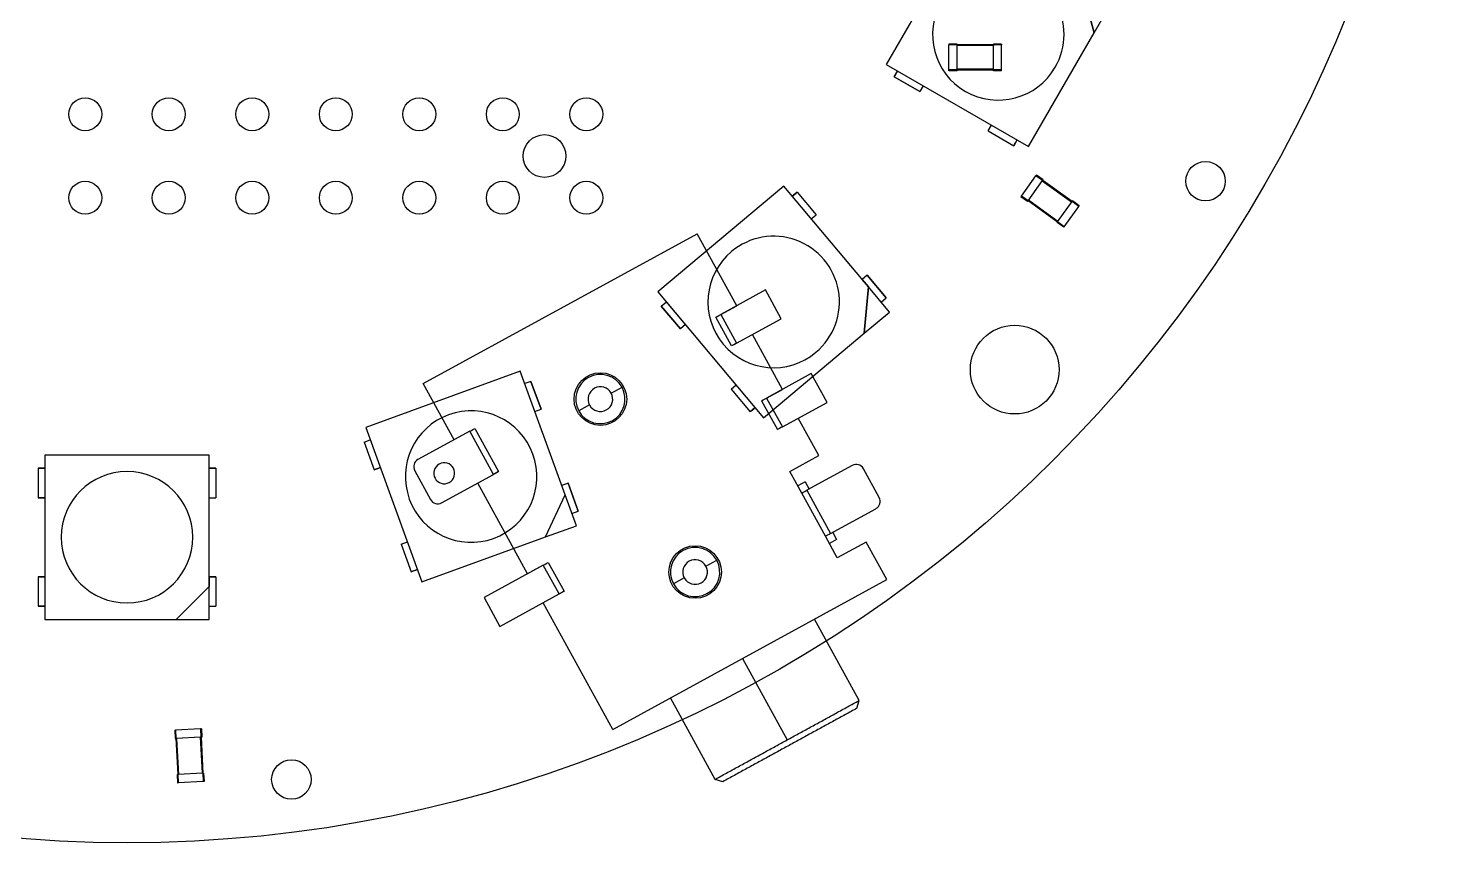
# Model space of a CAD drawing. Extents: x -39.9 to 39.9, y -39.9 to 39.9.
# Drawn here: x -3 to 39.9, y -39.9 to -15.11 of the extents above; entities that cross this region are included whole.
import ezdxf

# ---------------------------------------------------------------- set-up
doc = ezdxf.new("R2010")
doc.units = 0
doc.layers.get('0').update_dxf_attribs({"linetype": 'continuous'})

# ---------------------------------------------------------------- blocks, each defined once
blk = doc.blocks.new('PART__FEATURE011')
at = {"color": 0}
for p, q in [((-2.5, -28.1), (-2.5, -33.1)), ((2.5, -28.1), (-2.5, -28.1)), ((2.5, -32.1), (2.5, -28.1)), ((-2.7, -28.5), (-2.5, -28.5)), ((-2.7, -28.5), (-2.7, -29.4)), ((2.7, -28.5), (2.5, -28.5)), ((2.7, -28.5), (2.7, -29.4)), ((-2.5, -29.4), (-2.7, -29.4)), ((2.5, -29.4), (2.7, -29.4)), ((-2.7, -31.8), (-2.5, -31.8)), ((-2.7, -31.8), (-2.7, -32.7)), ((1.5, -33.1), (2.5, -32.1)), ((2.5, -31.8), (2.5, -32.1)), ((2.7, -31.8), (2.5, -31.8)), ((2.5, -33.1), (2.5, -32.1)), ((2.7, -31.8), (2.7, -32.7)), ((-2.5, -32.7), (-2.7, -32.7)), ((2.5, -32.7), (2.7, -32.7)), ((-2.5, -33.1), (1.5, -33.1)), ((1.5, -33.1), (2.5, -33.1))]:
    blk.add_line(p, q, dxfattribs=at)
for points in [[(-2.5, -28.5), (-2.55, -28.5), (-2.6, -28.5), (-2.65, -28.5), (-2.7, -28.5)], [(2.5, -28.5), (2.55, -28.5), (2.6, -28.5), (2.65, -28.5), (2.7, -28.5)], [(-2.7, -29.4), (-2.65, -29.4), (-2.6, -29.4), (-2.55, -29.4), (-2.5, -29.4)], [(-2.5, -31.8), (-2.55, -31.8), (-2.6, -31.8), (-2.65, -31.8), (-2.7, -31.8)], [(2.5, -31.8), (2.55, -31.8), (2.6, -31.8), (2.65, -31.8), (2.7, -31.8)], [(-2.7, -32.7), (-2.65, -32.7), (-2.6, -32.7), (-2.55, -32.7), (-2.5, -32.7)]]:
    blk.add_lwpolyline(points, dxfattribs=at)
for start, end in [(90, -90), (-90, 90)]:
    blk.add_arc((0, -30.6), 2, start, end, dxfattribs=at)
blk = doc.blocks.new('PART__FEATURE020')
at = {"color": 0}
for p, q in [((25.25, -15.595), (25, -15.595)), ((25.25, -15.595), (25, -15.595)), ((25, -16.38), (25, -15.62)), ((25.25, -15.62), (25, -15.62)), ((26.35, -15.615), (25.25, -15.615)), ((26.35, -15.615), (25.25, -15.615)), ((25.25, -16.38), (25.25, -15.62)), ((26.35, -15.64), (25.25, -15.64)), ((26.6, -15.595), (26.35, -15.595)), ((26.6, -15.595), (26.35, -15.595)), ((26.35, -16.38), (26.35, -15.62)), ((26.6, -15.62), (26.35, -15.62)), ((26.35, -16.36), (26.35, -15.64)), ((26.6, -16.38), (26.6, -15.62)), ((25.25, -16.38), (25, -16.38)), ((25.25, -16.405), (25, -16.405)), ((26.35, -16.36), (25.25, -16.36)), ((26.35, -16.385), (25.25, -16.385)), ((26.35, -16.385), (25.25, -16.385)), ((26.6, -16.38), (26.35, -16.38)), ((26.6, -16.405), (26.35, -16.405))]:
    blk.add_line(p, q, dxfattribs=at)
for points in [[(25, -15.595), (25, -15.62)], [(25.25, -15.595), (25.25, -15.62)], [(26.35, -15.595), (26.35, -15.62)], [(26.35, -15.62), (26.35, -15.64)], [(26.6, -15.595), (26.6, -15.62)], [(25, -16.405), (25, -16.38)], [(25.25, -16.405), (25.25, -16.38)], [(26.35, -16.38), (26.35, -16.36)], [(26.35, -16.405), (26.35, -16.38)], [(26.6, -16.405), (26.6, -16.38)]]:
    blk.add_lwpolyline(points, dxfattribs=at)
blk = doc.blocks.new('PART__FEATURE039')
at = {"color": 0}
for p, q in [((19.977, -19.919), (16.147, -23.133)), ((22.549, -22.983), (19.977, -19.919)), ((20.388, -20.097), (20.235, -20.225)), ((20.388, -20.097), (20.966, -20.786)), ((20.813, -20.915), (20.966, -20.786)), ((22.509, -22.625), (22.356, -22.753)), ((22.509, -22.625), (23.087, -23.314)), ((23.087, -23.314), (22.509, -22.625)), ((16.147, -23.133), (19.361, -26.963)), ((22.356, -22.753), (22.549, -22.983)), ((22.356, -22.753), (22.549, -22.983)), ((22.549, -22.983), (22.356, -22.753)), ((22.425, -24.392), (22.549, -22.983)), ((22.549, -22.983), (22.425, -24.392)), ((23.191, -23.749), (22.549, -22.983)), ((16.251, -23.568), (16.404, -23.439)), ((16.251, -23.568), (16.83, -24.257)), ((16.83, -24.257), (16.251, -23.568)), ((16.983, -24.129), (16.404, -23.439)), ((22.934, -23.443), (23.087, -23.314)), ((22.425, -24.392), (23.191, -23.749)), ((16.983, -24.129), (16.83, -24.257)), ((19.361, -26.963), (22.425, -24.392)), ((18.372, -26.096), (18.526, -25.967)), ((18.372, -26.096), (18.951, -26.785)), ((18.372, -26.096), (18.951, -26.785)), ((19.104, -26.657), (18.951, -26.785))]:
    blk.add_line(p, q, dxfattribs=at)
for points in [[(20.235, -20.225), (20.273, -20.193), (20.311, -20.161), (20.349, -20.129), (20.388, -20.097)], [(18.951, -26.785), (18.989, -26.753), (19.027, -26.721), (19.066, -26.689), (19.104, -26.657)]]:
    blk.add_lwpolyline(points, dxfattribs=at)
for start, end in [(-50, 130), (130, -50)]:
    blk.add_arc((19.669, -23.441), 2, start, end, dxfattribs=at)
blk = doc.blocks.new('PART__FEATURE027')
at = {"color": 0}
for p, q in [((27.203, -20.217), (27.646, -19.6)), ((27.85, -19.746), (27.646, -19.6)), ((27.864, -19.725), (27.661, -19.58)), ((27.407, -20.363), (27.85, -19.746)), ((28.732, -20.403), (27.838, -19.762)), ((28.746, -20.383), (27.853, -19.742)), ((28.746, -20.383), (27.853, -19.742)), ((27.392, -20.383), (27.189, -20.238)), ((27.407, -20.363), (27.203, -20.217)), ((28.297, -21.008), (27.404, -20.367)), ((28.297, -21.008), (27.404, -20.367)), ((28.312, -20.988), (27.418, -20.347)), ((28.3, -21.004), (28.743, -20.387)), ((28.504, -21.15), (28.947, -20.533)), ((28.947, -20.533), (28.743, -20.387)), ((28.961, -20.512), (28.758, -20.367)), ((28.504, -21.15), (28.3, -21.004)), ((28.489, -21.17), (28.286, -21.025))]:
    blk.add_line(p, q, dxfattribs=at)
for points in [[(27.661, -19.58), (27.646, -19.6)], [(27.864, -19.725), (27.85, -19.746)], [(27.189, -20.238), (27.203, -20.217)], [(27.392, -20.383), (27.407, -20.363)], [(28.743, -20.387), (28.732, -20.403)], [(28.758, -20.367), (28.743, -20.387)], [(28.961, -20.512), (28.947, -20.533)], [(28.286, -21.025), (28.3, -21.004)], [(28.3, -21.004), (28.312, -20.988)], [(28.489, -21.17), (28.504, -21.15)]]:
    blk.add_lwpolyline(points, dxfattribs=at)
blk = doc.blocks.new('PART__FEATURE056')
at = {"color": 0}
for p, q in [((2.237, -36.433), (1.478, -36.472)), ((2.237, -36.433), (2.249, -36.683)), ((2.262, -36.432), (2.274, -36.682)), ((1.453, -36.473), (1.465, -36.723)), ((1.478, -36.472), (1.49, -36.722)), ((1.485, -36.722), (1.541, -37.821)), ((2.249, -36.683), (1.49, -36.722)), ((2.229, -36.684), (1.51, -36.721)), ((1.51, -36.721), (1.566, -37.819)), ((2.229, -36.684), (2.285, -37.783)), ((2.254, -36.683), (2.31, -37.781)), ((1.521, -37.822), (1.534, -38.071)), ((2.305, -37.782), (1.546, -37.82)), ((1.546, -37.82), (1.559, -38.07)), ((2.318, -38.031), (1.559, -38.07)), ((2.305, -37.782), (2.318, -38.031)), ((2.33, -37.78), (2.343, -38.03))]:
    blk.add_line(p, q, dxfattribs=at)
for points in [[(2.262, -36.432), (2.237, -36.433)], [(1.453, -36.473), (1.478, -36.472)], [(1.465, -36.723), (1.49, -36.722)], [(1.49, -36.722), (1.51, -36.721)], [(2.274, -36.682), (2.249, -36.683)], [(1.521, -37.822), (1.546, -37.82)], [(1.534, -38.071), (1.559, -38.07)], [(2.33, -37.78), (2.305, -37.782)], [(2.343, -38.03), (2.318, -38.031)]]:
    blk.add_lwpolyline(points, dxfattribs=at)
blk = doc.blocks.new('PART__FEATURE012')
at = {"color": 0}
for p, q in [((11.96, -25.55), (7.262, -27.26)), ((13.328, -29.309), (11.96, -25.55)), ((12.285, -25.858), (12.097, -25.926)), ((12.285, -25.858), (12.593, -26.704)), ((12.593, -26.704), (12.285, -25.858)), ((12.405, -26.772), (12.593, -26.704)), ((7.262, -27.26), (8.972, -31.959)), ((7.21, -27.705), (7.398, -27.636)), ((7.21, -27.705), (7.518, -28.55)), ((7.706, -28.482), (7.518, -28.55)), ((13.413, -28.959), (13.225, -29.027)), ((13.413, -28.959), (13.721, -29.804)), ((13.721, -29.804), (13.413, -28.959)), ((12.73, -30.591), (13.328, -29.309)), ((13.67, -30.249), (13.328, -29.309)), ((13.533, -29.873), (13.721, -29.804)), ((12.73, -30.591), (13.67, -30.249)), ((8.339, -30.806), (8.527, -30.737)), ((8.339, -30.806), (8.647, -31.651)), ((8.339, -30.806), (8.647, -31.651)), ((8.972, -31.959), (12.73, -30.591)), ((8.835, -31.583), (8.647, -31.651))]:
    blk.add_line(p, q, dxfattribs=at)
for points in [[(7.518, -28.55), (7.565, -28.533), (7.612, -28.516), (7.659, -28.499), (7.706, -28.482)], [(8.647, -31.651), (8.694, -31.634), (8.741, -31.617), (8.788, -31.6), (8.835, -31.583)]]:
    blk.add_lwpolyline(points, dxfattribs=at)
for start, end in [(110, -70), (-70, 110)]:
    blk.add_arc((10.466, -28.755), 2, start, end, dxfattribs=at)
blk = doc.blocks.new('PART__FEATURE017')
at = {"color": 0}
for p, q in [((9.01, -25.925), (17.343, -21.363)), ((18.544, -23.556), (17.343, -21.363)), ((19.421, -23.076), (18.061, -23.82)), ((19.901, -23.953), (19.421, -23.076)), ((18.061, -23.82), (18.544, -23.556)), ((18.389, -24.78), (17.909, -23.903)), ((18.061, -23.82), (18.541, -24.697)), ((18.541, -24.697), (19.901, -23.953)), ((19.936, -26.1), (19.024, -24.433)), ((18.541, -24.697), (18.389, -24.78)), ((20.813, -25.619), (19.454, -26.364)), ((21.294, -26.497), (20.813, -25.619)), ((9.947, -27.636), (9.01, -25.925)), ((14.727, -26.216), (15.056, -26.036)), ((19.454, -26.364), (19.936, -26.1)), ((14.069, -26.576), (13.74, -26.756)), ((19.302, -26.447), (19.782, -27.324)), ((19.454, -26.364), (19.934, -27.241)), ((19.934, -27.241), (21.294, -26.497)), ((21.041, -28.117), (20.416, -26.977)), ((10.429, -27.372), (8.85, -28.236)), ((11.149, -28.687), (10.429, -27.372)), ((10.581, -27.288), (11.301, -28.604)), ((19.934, -27.241), (19.782, -27.324)), ((20.164, -28.597), (21.041, -28.117)), ((8.751, -28.575), (9.231, -29.452)), ((9.57, -29.552), (11.149, -28.687)), ((11.301, -28.604), (11.149, -28.687)), ((20.524, -29.255), (20.164, -28.597)), ((22.059, -28.415), (20.676, -29.172)), ((22.878, -29.391), (22.398, -28.514)), ((12.18, -31.714), (10.667, -28.951)), ((20.623, -28.916), (20.404, -29.036)), ((20.623, -28.916), (20.743, -29.135)), ((20.676, -29.172), (21.396, -30.488)), ((21.244, -30.571), (20.524, -29.255)), ((21.396, -30.488), (22.779, -29.731)), ((21.463, -30.451), (21.583, -30.67)), ((21.604, -31.229), (21.244, -30.571)), ((21.583, -30.67), (21.364, -30.79)), ((22.481, -30.749), (21.604, -31.229)), ((23.106, -31.889), (22.481, -30.749)), ((17.608, -31.478), (17.937, -31.298)), ((12.662, -31.45), (10.864, -32.435)), ((12.662, -31.45), (12.18, -31.714)), ((13.142, -32.327), (12.662, -31.45)), ((12.814, -31.367), (13.294, -32.244)), ((16.95, -31.839), (16.621, -32.019)), ((18.72, -34.29), (23.106, -31.889)), ((10.864, -32.435), (11.344, -33.312)), ((11.344, -33.312), (13.142, -32.327)), ((14.773, -36.451), (12.66, -32.592)), ((13.142, -32.327), (13.294, -32.244)), ((22.269, -35.567), (20.913, -33.089)), ((14.773, -36.451), (18.72, -34.29)), ((18.72, -34.29), (20.077, -36.768)), ((17.884, -37.968), (16.527, -35.491)), ((22.2, -35.805), (22.269, -35.567)), ((18.121, -38.038), (17.884, -37.968))]:
    blk.add_line(p, q, dxfattribs=at)
for points in [[(17.909, -23.903), (17.953, -23.879), (17.997, -23.855), (18.041, -23.831), (18.061, -23.82)], [(18.541, -24.697), (18.498, -24.721), (18.454, -24.745), (18.41, -24.769), (18.389, -24.78)], [(19.302, -26.447), (19.346, -26.423), (19.39, -26.399), (19.433, -26.375), (19.454, -26.364)], [(10.429, -27.372), (10.473, -27.348), (10.517, -27.324), (10.561, -27.3), (10.581, -27.288)], [(19.934, -27.241), (19.89, -27.265), (19.846, -27.289), (19.802, -27.313), (19.782, -27.324)], [(11.301, -28.604), (11.257, -28.628), (11.214, -28.652), (11.17, -28.676), (11.149, -28.687)], [(20.524, -29.255), (20.568, -29.231), (20.612, -29.207), (20.655, -29.183), (20.676, -29.172)], [(21.396, -30.488), (21.352, -30.512), (21.308, -30.536), (21.264, -30.56), (21.244, -30.571)], [(12.662, -31.45), (12.706, -31.426), (12.75, -31.402), (12.794, -31.378), (12.814, -31.367)], [(13.294, -32.244), (13.25, -32.268), (13.207, -32.292), (13.163, -32.316), (13.142, -32.327)], [(20.077, -36.768), (20.12, -36.744), (20.164, -36.72), (20.208, -36.696), (20.252, -36.672), (20.296, -36.648), (20.34, -36.624), (20.384, -36.6), (20.427, -36.576), (20.471, -36.552), (20.515, -36.528), (20.559, -36.504), (20.603, -36.48), (20.647, -36.456), (20.691, -36.432), (20.734, -36.408), (20.778, -36.384), (20.822, -36.36), (20.866, -36.336), (20.91, -36.312), (20.954, -36.288), (20.998, -36.264), (21.041, -36.24), (21.085, -36.216), (21.129, -36.192), (21.173, -36.168), (21.217, -36.144), (21.261, -36.12), (21.305, -36.096), (21.348, -36.072), (21.392, -36.048), (21.436, -36.024), (21.48, -36), (21.524, -35.976), (21.568, -35.952), (21.612, -35.928), (21.655, -35.904), (21.699, -35.88), (21.743, -35.856), (21.787, -35.832), (21.831, -35.807), (21.875, -35.783), (21.919, -35.759), (21.962, -35.735), (22.006, -35.711), (22.05, -35.687), (22.094, -35.663), (22.138, -35.639), (22.182, -35.615), (22.226, -35.591), (22.269, -35.567)], [(22.2, -35.805), (22.156, -35.829), (22.112, -35.853), (22.068, -35.877), (22.025, -35.901), (21.981, -35.925), (21.937, -35.949), (21.893, -35.973), (21.849, -35.997), (21.805, -36.021), (21.761, -36.045), (21.718, -36.069), (21.674, -36.093), (21.63, -36.117), (21.586, -36.141), (21.542, -36.165), (21.498, -36.189), (21.454, -36.213), (21.411, -36.237), (21.367, -36.261), (21.323, -36.285), (21.279, -36.309), (21.235, -36.333), (21.191, -36.357), (21.147, -36.381), (21.104, -36.405), (21.06, -36.429), (21.016, -36.453), (20.972, -36.477), (20.928, -36.501), (20.884, -36.525), (20.84, -36.549), (20.797, -36.573), (20.753, -36.597), (20.709, -36.621), (20.665, -36.645), (20.621, -36.669), (20.577, -36.693), (20.533, -36.717), (20.49, -36.741), (20.446, -36.765), (20.402, -36.789), (20.358, -36.813), (20.314, -36.837), (20.27, -36.861), (20.226, -36.885), (20.183, -36.909), (20.139, -36.933), (20.095, -36.957), (20.051, -36.981), (20.007, -37.005), (19.963, -37.029), (19.919, -37.053), (19.876, -37.078), (19.832, -37.102), (19.788, -37.126), (19.744, -37.15), (19.7, -37.174), (19.656, -37.198), (19.612, -37.222), (19.569, -37.246), (19.525, -37.27), (19.481, -37.294), (19.437, -37.318), (19.393, -37.342), (19.349, -37.366), (19.305, -37.39), (19.262, -37.414), (19.218, -37.438), (19.174, -37.462), (19.13, -37.486), (19.086, -37.51), (19.042, -37.534), (18.998, -37.558), (18.955, -37.582), (18.911, -37.606), (18.867, -37.63), (18.823, -37.654), (18.779, -37.678), (18.735, -37.702), (18.691, -37.726), (18.648, -37.75), (18.604, -37.774), (18.56, -37.798), (18.516, -37.822), (18.472, -37.846), (18.428, -37.87), (18.384, -37.894), (18.341, -37.918), (18.297, -37.942), (18.253, -37.966), (18.209, -37.99), (18.165, -38.014), (18.121, -38.038)], [(17.884, -37.968), (17.928, -37.944), (17.971, -37.92), (18.015, -37.896), (18.059, -37.872), (18.103, -37.848), (18.147, -37.824), (18.191, -37.8), (18.235, -37.776), (18.278, -37.752), (18.322, -37.728), (18.366, -37.704), (18.41, -37.68), (18.454, -37.656), (18.498, -37.632), (18.542, -37.608), (18.585, -37.584), (18.629, -37.56), (18.673, -37.536), (18.717, -37.512), (18.761, -37.488), (18.805, -37.464), (18.849, -37.44), (18.892, -37.416), (18.936, -37.392), (18.98, -37.368), (19.024, -37.344), (19.068, -37.32), (19.112, -37.296), (19.156, -37.272), (19.199, -37.248), (19.243, -37.224), (19.287, -37.2), (19.331, -37.176), (19.375, -37.152), (19.419, -37.128), (19.463, -37.104), (19.506, -37.08), (19.55, -37.056), (19.594, -37.032), (19.638, -37.008), (19.682, -36.984), (19.726, -36.96), (19.77, -36.936), (19.813, -36.912), (19.857, -36.888), (19.901, -36.864), (19.945, -36.84), (19.989, -36.816), (20.033, -36.792), (20.077, -36.768)]]:
    blk.add_lwpolyline(points, dxfattribs=at)
for centre, radius, start, end in [((14.398, -26.396), 0.75, 28.7, -151.3), ((14.398, -26.396), 0.75, 28.7, -151.3), ((14.398, -26.396), 0.75, -151.3, 28.7), ((14.398, -26.396), 0.75, -151.3, 28.7), ((14.398, -26.396), 0.375, 28.7, -151.3), ((14.398, -26.396), 0.375, -151.3, 28.7), ((8.97, -28.455), 0.25, 118.7, -151.3), ((9.649, -28.654), 0.318, 28.7, -151.3), ((9.649, -28.654), 0.318, -151.3, 28.7), ((22.179, -28.634), 0.25, 28.7, 118.7), ((9.45, -29.332), 0.25, -151.3, -61.3), ((22.659, -29.511), 0.25, -61.3, 28.7), ((17.279, -31.659), 0.75, 28.7, -151.3), ((17.279, -31.659), 0.75, 28.7, -151.3), ((17.279, -31.659), 0.75, -151.3, 28.7), ((17.279, -31.659), 0.75, -151.3, 28.7), ((17.279, -31.659), 0.375, 28.7, -151.3), ((17.279, -31.659), 0.375, -151.3, 28.7)]:
    blk.add_arc(centre, radius, start, end, dxfattribs=at)
blk = doc.blocks.new('PART__FEATURE038')
at = {"color": 0}
for p, q in [((25.585, -11.885), (23.085, -16.215)), ((29.049, -13.885), (25.585, -11.885)), ((26.032, -11.912), (25.932, -12.085)), ((26.032, -11.912), (26.811, -12.362)), ((26.811, -12.362), (26.032, -11.912)), ((26.711, -12.535), (26.811, -12.362)), ((28.89, -13.562), (28.79, -13.735)), ((28.89, -13.562), (29.669, -14.012)), ((29.415, -15.251), (29.049, -13.885)), ((29.915, -14.385), (29.049, -13.885)), ((29.049, -13.885), (29.415, -15.251)), ((29.569, -14.185), (29.669, -14.012)), ((29.415, -15.251), (29.915, -14.385)), ((27.415, -18.715), (29.415, -15.251)), ((23.085, -16.215), (27.415, -18.715)), ((23.332, -16.588), (23.432, -16.415)), ((23.332, -16.588), (24.111, -17.038)), ((24.111, -17.038), (23.332, -16.588)), ((24.211, -16.865), (24.111, -17.038)), ((26.19, -18.238), (26.29, -18.065)), ((26.19, -18.238), (26.969, -18.688)), ((27.069, -18.515), (26.969, -18.688))]:
    blk.add_line(p, q, dxfattribs=at)
for points in [[(26.811, -12.362), (26.786, -12.405), (26.761, -12.448), (26.736, -12.492), (26.711, -12.535)], [(28.79, -13.735), (28.815, -13.692), (28.84, -13.648), (28.865, -13.605), (28.89, -13.562)], [(23.432, -16.415), (23.407, -16.458), (23.382, -16.502), (23.357, -16.545), (23.332, -16.588)], [(26.969, -18.688), (26.994, -18.645), (27.019, -18.602), (27.044, -18.558), (27.069, -18.515)]]:
    blk.add_lwpolyline(points, dxfattribs=at)
for start, end in [(-30, 150), (150, -30)]:
    blk.add_arc((26.5, -15.3), 2, start, end, dxfattribs=at)
blk = doc.blocks.new('PART__FEATURE')
at = {"color": 0}
for centre, radius in [((0, 0), 39.898), ((-1.27, -17.73), 0.5), ((1.27, -17.73), 0.5), ((3.81, -17.73), 0.5), ((6.35, -17.73), 0.5), ((8.89, -17.73), 0.5), ((11.43, -17.73), 0.5), ((13.97, -17.73), 0.5), ((12.7, -19), 0.65), ((32.805, -19.767), 0.6), ((-1.27, -20.27), 0.5), ((1.27, -20.27), 0.5), ((3.81, -20.27), 0.5), ((6.35, -20.27), 0.5), ((8.89, -20.27), 0.5), ((11.43, -20.27), 0.5), ((13.97, -20.27), 0.5), ((27, -25.5), 1.35), ((14.398, -26.396), 0.8), ((17.279, -31.659), 0.8), ((4.999, -37.972), 0.6)]:
    blk.add_circle(centre, radius, dxfattribs=at)

msp = doc.modelspace()

# ---------------------------------------------------------------- block references
at = {"color": 0}
for name in ['PART__FEATURE', 'PART__FEATURE038', 'PART__FEATURE020', 'PART__FEATURE027', 'PART__FEATURE039', 'PART__FEATURE017', 'PART__FEATURE012', 'PART__FEATURE011', 'PART__FEATURE056']:
    msp.add_blockref(name, (0, 0), dxfattribs=at)

doc.saveas('drawing.dxf')
